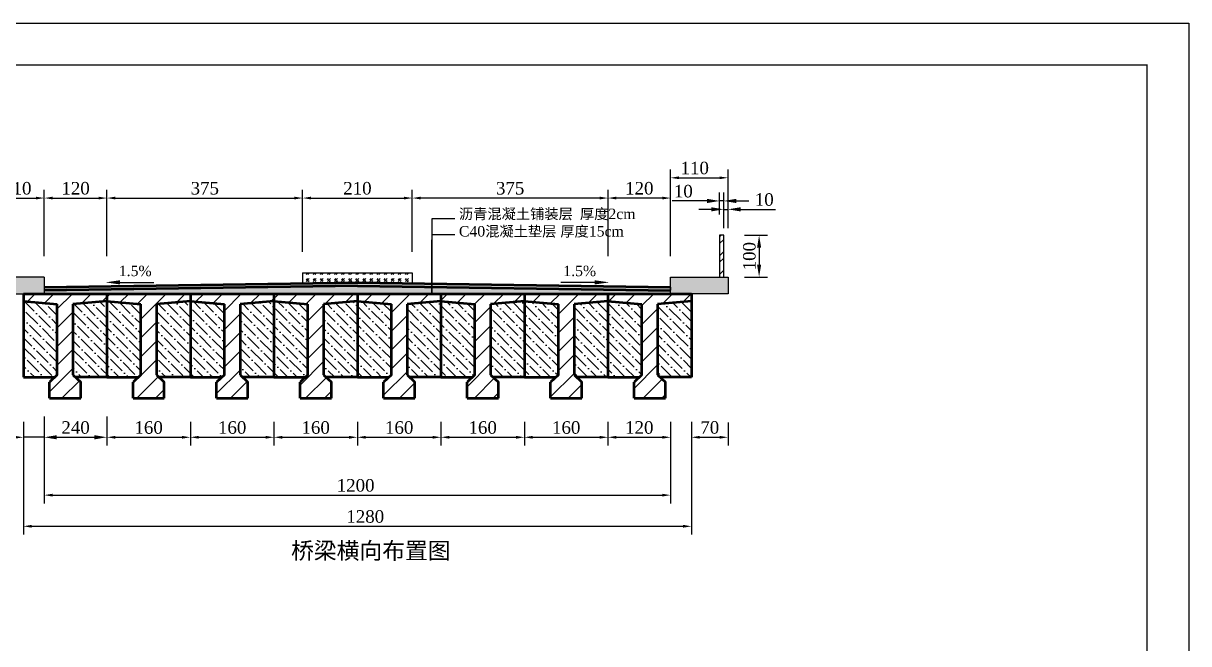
# Model space of a CAD drawing. Header units: millimetres. Extents: x -13981 to -5210, y -1943 to 2439.
# Drawn here: x -7107.8 to -6828.7, y 1221 to 1369.5 of the extents above; entities that cross this region are included whole.
import ezdxf

# ---------------------------------------------------------------- set-up
doc = ezdxf.new("R2010")
doc.units = ezdxf.units.MM
doc.layers.get('0').update_dxf_attribs({"lineweight": 50})
doc.layers.add('图层3', color=7, linetype='Continuous', lineweight=50)
doc.layers.add('注释 cm', color=7, linetype='Continuous', lineweight=25)
doc.layers.add('图框', color=7, linetype='Continuous')
doc.styles.get("Standard").update_dxf_attribs({"font": 'times.ttf'})
doc.dimstyles.new('CM', dxfattribs={"dimtxt": 3, "dimasz": 3, "dimexe": 2, "dimexo": 5, "dimgap": 0.8, "dimtad": 1, "dimdec": 1, "dimlfac": 16, "dimdsep": 46, "dimtxsty": 'Standard', "dimcen": 2.5, "dimadec": 0, "dimazin": 0, "dimtfac": 1, "dimtdec": 1, "dimtmove": 0, "dimatfit": 3, "dimfxl": 1, "dimarcsym": 0})
doc.dimstyles.new('CM 1-160', dxfattribs={"dimtxt": 3, "dimasz": 3, "dimexe": 2, "dimexo": 5, "dimgap": 0.8, "dimtad": 1, "dimdec": 1, "dimlfac": 16, "dimdsep": 46, "dimtxsty": 'Standard', "dimcen": 2.5, "dimadec": 0, "dimazin": 0, "dimtfac": 1, "dimtdec": 1, "dimtmove": 0, "dimatfit": 3, "dimfxl": 1, "dimarcsym": 0})
doc.dimstyles.new('副本 CM', dxfattribs={"dimtxt": 3, "dimasz": 2, "dimexe": 2, "dimexo": 5, "dimgap": 0.8, "dimtad": 1, "dimdec": 1, "dimlfac": 8, "dimdsep": 46, "dimtxsty": 'Standard', "dimcen": 2.5, "dimadec": 0, "dimazin": 0, "dimtfac": 1, "dimtdec": 1, "dimtmove": 0, "dimatfit": 3, "dimfxl": 1, "dimarcsym": 0})
doc.dimstyles.new('副本CM 1-200', dxfattribs={"dimtxt": 3, "dimasz": 3, "dimexe": 2, "dimexo": 5, "dimgap": 0.8, "dimtad": 1, "dimdec": 1, "dimlfac": 2, "dimdsep": 46, "dimtxsty": 'Standard', "dimcen": 2.5, "dimadec": 0, "dimazin": 0, "dimtfac": 1, "dimtdec": 1, "dimtmove": 0, "dimatfit": 3, "dimfxl": 1, "dimarcsym": 0})
pattern_1 = [(50, (-7158.7916, 1304.2319), (2.277308, -0.199239), [0.238125, -2.619375]), (355, (-7158.7916, 1304.2319), (-0.440543, 2.38821), [0.1905, -2.095507]), (100.4514, (-7158.6018, 1304.2153), (1.836766, 2.188972), [0.202375, -2.226128]), (46.1842, (-7158.7916, 1304.867), (3.388488, -0.52553), [0.35719, -3.92906]), (96.6356, (-7158.5092, 1304.823), (2.96755, 3.092827), [0.303563, -3.339195]), (351.1842, (-7158.7916, 1304.867), (2.96755, 3.092827), [0.28575, -3.143247]), (21, (-7158.4741, 1304.7081), (1.89518, -1.278315), [0.238125, -2.619375]), (326, (-7158.474, 1304.7081), (0.772525, 2.30235), [0.1905, -2.0955]), (71.4514, (-7158.3162, 1304.6016), (2.667705, 1.024035), [0.202375, -2.226124]), (37.5, (-7158.7916, 1304.2319), (0.0386075, 1.056938), [0, -2.0701, 0, -2.12725, 0, -2.1034375]), (7.5, (-7158.7916, 1304.2319), (0.835246, 1.252257), [0, -1.21285, 0, -2.022475, 0, -0.8016875]), (327.5, (-7159.4996, 1304.2319), (1.6948824, -0.0716093), [0, -0.79375, 0, -2.4765, 0, -3.286125]), (317.5, (-7159.8171, 1304.2319), (1.851615, 0.317831), [0, -1.031875, 0, -1.64465, 0, -2.333625])]

# ---------------------------------------------------------------- blocks, each defined once
blk = doc.blocks.new('*D50')
at = {"layer": '注释 cm', "color": 0, "lineweight": -2, "transparency": 16777216}
for p, q in [((-7116.53, 1321.16), (-7116.53, 1329.68)), ((-7102.78, 1321.38), (-7102.78, 1329.68)), ((-7114.53, 1327.68), (-7104.78, 1327.68))]:
    blk.add_line(p, q, dxfattribs=at)
at = {"layer": '注释 cm', "color": 0, "transparency": 16777216}
for points in [[(-7114.53, 1328.01), (-7114.53, 1327.35), (-7116.53, 1327.68)], [(-7104.78, 1328.01), (-7104.78, 1327.35), (-7102.78, 1327.68)]]:
    blk.add_solid(points, dxfattribs=at)
at = {"layer": '注释 cm', "color": 0, "transparency": 16777216, "insert": (-7109.24, 1330.01), "char_height": 3, "attachment_point": 5}
blk.add_mtext('110', dxfattribs=at)
blk = doc.blocks.new('*D52')
at = {"layer": '注释 cm', "color": 0, "lineweight": -2, "transparency": 16777216}
for p, q in [((-7112.78, 1304.77), (-7118.14, 1304.77)), ((-7116.14, 1302.77), (-7116.14, 1286.77)), ((-7112.78, 1284.77), (-7118.14, 1284.77))]:
    blk.add_line(p, q, dxfattribs=at)
at = {"layer": '注释 cm', "color": 0, "transparency": 16777216}
for points in [[(-7116.48, 1302.77), (-7115.81, 1302.77), (-7116.14, 1304.77)], [(-7116.48, 1286.77), (-7115.81, 1286.77), (-7116.14, 1284.77)]]:
    blk.add_solid(points, dxfattribs=at)
at = {"layer": '注释 cm', "color": 0, "transparency": 16777216, "insert": (-7118.47, 1295.4), "char_height": 3, "attachment_point": 5, "rotation": 90}
blk.add_mtext('160', dxfattribs=at)
blk = doc.blocks.new('*D53')
at = {"layer": '注释 cm', "color": 0, "lineweight": -2, "transparency": 16777216}
for p, q in [((-7112.78, 1304.77), (-7123.46, 1304.77)), ((-7121.46, 1302.77), (-7121.46, 1281.77)), ((-7112.27, 1279.77), (-7123.46, 1279.77))]:
    blk.add_line(p, q, dxfattribs=at)
at = {"layer": '注释 cm', "color": 0, "transparency": 16777216}
for points in [[(-7121.79, 1302.77), (-7121.12, 1302.77), (-7121.46, 1304.77)], [(-7121.79, 1281.77), (-7121.12, 1281.77), (-7121.46, 1279.77)]]:
    blk.add_solid(points, dxfattribs=at)
at = {"layer": '注释 cm', "color": 0, "transparency": 16777216, "insert": (-7123.78, 1292.51), "char_height": 3, "attachment_point": 5, "rotation": 90}
blk.add_mtext('200', dxfattribs=at)
blk = doc.blocks.new('*D38')
at = {"layer": '注释 cm', "color": 0, "lineweight": -2, "transparency": 16777216}
for p, q in [((-7102.78, 1274), (-7102.78, 1254.57)), ((-6952.78, 1274), (-6952.78, 1254.57)), ((-7100.78, 1256.57), (-6954.78, 1256.57))]:
    blk.add_line(p, q, dxfattribs=at)
at = {"layer": '注释 cm', "color": 0, "transparency": 16777216}
for points in [[(-7100.78, 1256.9), (-7100.78, 1256.23), (-7102.78, 1256.57)], [(-6954.78, 1256.9), (-6954.78, 1256.23), (-6952.78, 1256.57)]]:
    blk.add_solid(points, dxfattribs=at)
at = {"layer": '注释 cm', "color": 0, "transparency": 16777216, "insert": (-7028.21, 1258.89), "char_height": 3, "attachment_point": 5}
blk.add_mtext('1200', dxfattribs=at)
blk = doc.blocks.new('*D39')
at = {"layer": '注释 cm', "color": 0, "lineweight": -2, "transparency": 16777216}
for p, q in [((-7107.78, 1274.09), (-7107.78, 1247.11)), ((-6947.78, 1274.09), (-6947.78, 1247.11)), ((-7105.78, 1249.11), (-6949.78, 1249.11))]:
    blk.add_line(p, q, dxfattribs=at)
at = {"layer": '注释 cm', "color": 0, "transparency": 16777216}
for points in [[(-7105.78, 1249.45), (-7105.78, 1248.78), (-7107.78, 1249.11)], [(-6949.78, 1249.45), (-6949.78, 1248.78), (-6947.78, 1249.11)]]:
    blk.add_solid(points, dxfattribs=at)
at = {"layer": '注释 cm', "color": 0, "transparency": 16777216, "insert": (-7025.91, 1251.44), "char_height": 3, "attachment_point": 5}
blk.add_mtext('1280', dxfattribs=at)
blk = doc.blocks.new('*D40')
at = {"layer": '注释 cm', "color": 0, "lineweight": -2, "transparency": 16777216}
for p, q in [((-7107.78, 1274.09), (-7107.78, 1268.42)), ((-7102.78, 1274.09), (-7102.78, 1268.42)), ((-7109.78, 1270.42), (-7119.58, 1270.42)), ((-7102.78, 1270.42), (-7107.78, 1270.42)), ((-7100.78, 1270.42), (-7098.78, 1270.42))]:
    blk.add_line(p, q, dxfattribs=at)
at = {"layer": '注释 cm', "color": 0, "transparency": 16777216}
for points in [[(-7109.78, 1270.75), (-7109.78, 1270.08), (-7107.78, 1270.42)], [(-7100.78, 1270.75), (-7100.78, 1270.08), (-7102.78, 1270.42)]]:
    blk.add_solid(points, dxfattribs=at)
at = {"layer": '注释 cm', "color": 0, "transparency": 16777216, "insert": (-7116.68, 1272.74), "char_height": 3, "attachment_point": 5}
blk.add_mtext('40', dxfattribs=at)
blk = doc.blocks.new('*D41')
at = {"layer": '注释 cm', "color": 0, "lineweight": -2, "transparency": 16777216}
for p, q in [((-7087.78, 1274.09), (-7087.78, 1268.42)), ((-7067.78, 1274.09), (-7067.78, 1268.42)), ((-7085.78, 1270.42), (-7069.78, 1270.42))]:
    blk.add_line(p, q, dxfattribs=at)
at = {"layer": '注释 cm', "color": 0, "transparency": 16777216}
for points in [[(-7085.78, 1270.75), (-7085.78, 1270.08), (-7087.78, 1270.42)], [(-7069.78, 1270.75), (-7069.78, 1270.08), (-7067.78, 1270.42)]]:
    blk.add_solid(points, dxfattribs=at)
at = {"layer": '注释 cm', "color": 0, "transparency": 16777216, "insert": (-7077.78, 1272.74), "char_height": 3, "attachment_point": 5}
blk.add_mtext('160', dxfattribs=at)
blk = doc.blocks.new('*D42')
at = {"layer": '注释 cm', "color": 0, "lineweight": -2, "transparency": 16777216}
for p, q in [((-7102.78, 1275.42), (-7102.78, 1272.42)), ((-7087.78, 1275.42), (-7087.78, 1272.42)), ((-7099.78, 1270.42), (-7090.78, 1270.42))]:
    blk.add_line(p, q, dxfattribs=at)
at = {"layer": '注释 cm', "color": 0, "transparency": 16777216}
for points in [[(-7099.78, 1270.92), (-7099.78, 1269.92), (-7102.78, 1270.42)], [(-7090.78, 1270.92), (-7090.78, 1269.92), (-7087.78, 1270.42)]]:
    blk.add_solid(points, dxfattribs=at)
at = {"layer": '注释 cm', "color": 0, "transparency": 16777216, "insert": (-7095.28, 1272.74), "char_height": 3, "attachment_point": 5}
blk.add_mtext('240', dxfattribs=at)
blk = doc.blocks.new('*D43')
at = {"layer": '注释 cm', "color": 0, "lineweight": -2, "transparency": 16777216}
for p, q in [((-7067.78, 1270.85), (-7067.78, 1268.42)), ((-7065.78, 1270.42), (-7049.78, 1270.42)), ((-7047.78, 1270.85), (-7047.78, 1268.42))]:
    blk.add_line(p, q, dxfattribs=at)
at = {"layer": '注释 cm', "color": 0, "transparency": 16777216}
for points in [[(-7065.78, 1270.75), (-7065.78, 1270.08), (-7067.78, 1270.42)], [(-7049.78, 1270.75), (-7049.78, 1270.08), (-7047.78, 1270.42)]]:
    blk.add_solid(points, dxfattribs=at)
at = {"layer": '注释 cm', "color": 0, "transparency": 16777216, "insert": (-7057.78, 1272.74), "char_height": 3, "attachment_point": 5}
blk.add_mtext('160', dxfattribs=at)
blk = doc.blocks.new('*D44')
at = {"layer": '注释 cm', "color": 0, "lineweight": -2, "transparency": 16777216}
for p, q in [((-7047.78, 1274.09), (-7047.78, 1268.42)), ((-7027.78, 1274.09), (-7027.78, 1268.42)), ((-7045.78, 1270.42), (-7029.78, 1270.42))]:
    blk.add_line(p, q, dxfattribs=at)
at = {"layer": '注释 cm', "color": 0, "transparency": 16777216}
for points in [[(-7045.78, 1270.75), (-7045.78, 1270.08), (-7047.78, 1270.42)], [(-7029.78, 1270.75), (-7029.78, 1270.08), (-7027.78, 1270.42)]]:
    blk.add_solid(points, dxfattribs=at)
at = {"layer": '注释 cm', "color": 0, "transparency": 16777216, "insert": (-7037.78, 1272.74), "char_height": 3, "attachment_point": 5}
blk.add_mtext('160', dxfattribs=at)
blk = doc.blocks.new('*D45')
at = {"layer": '注释 cm', "color": 0, "lineweight": -2, "transparency": 16777216}
for p, q in [((-7027.78, 1270.85), (-7027.78, 1268.42)), ((-7025.78, 1270.42), (-7009.78, 1270.42)), ((-7007.78, 1270.85), (-7007.78, 1268.42))]:
    blk.add_line(p, q, dxfattribs=at)
at = {"layer": '注释 cm', "color": 0, "transparency": 16777216}
for points in [[(-7025.78, 1270.75), (-7025.78, 1270.08), (-7027.78, 1270.42)], [(-7009.78, 1270.75), (-7009.78, 1270.08), (-7007.78, 1270.42)]]:
    blk.add_solid(points, dxfattribs=at)
at = {"layer": '注释 cm', "color": 0, "transparency": 16777216, "insert": (-7017.78, 1272.74), "char_height": 3, "attachment_point": 5}
blk.add_mtext('160', dxfattribs=at)
blk = doc.blocks.new('*D46')
at = {"layer": '注释 cm', "color": 0, "lineweight": -2, "transparency": 16777216}
for p, q in [((-7007.78, 1274.09), (-7007.78, 1268.42)), ((-6987.78, 1274.09), (-6987.78, 1268.42)), ((-7005.78, 1270.42), (-6989.78, 1270.42))]:
    blk.add_line(p, q, dxfattribs=at)
at = {"layer": '注释 cm', "color": 0, "transparency": 16777216}
for points in [[(-7005.78, 1270.75), (-7005.78, 1270.08), (-7007.78, 1270.42)], [(-6989.78, 1270.75), (-6989.78, 1270.08), (-6987.78, 1270.42)]]:
    blk.add_solid(points, dxfattribs=at)
at = {"layer": '注释 cm', "color": 0, "transparency": 16777216, "insert": (-6997.78, 1272.74), "char_height": 3, "attachment_point": 5}
blk.add_mtext('160', dxfattribs=at)
blk = doc.blocks.new('*D47')
at = {"layer": '注释 cm', "color": 0, "lineweight": -2, "transparency": 16777216}
for p, q in [((-6987.78, 1270.85), (-6987.78, 1268.42)), ((-6985.78, 1270.42), (-6969.78, 1270.42)), ((-6967.78, 1270.85), (-6967.78, 1268.42))]:
    blk.add_line(p, q, dxfattribs=at)
at = {"layer": '注释 cm', "color": 0, "transparency": 16777216}
for points in [[(-6985.78, 1270.75), (-6985.78, 1270.08), (-6987.78, 1270.42)], [(-6969.78, 1270.75), (-6969.78, 1270.08), (-6967.78, 1270.42)]]:
    blk.add_solid(points, dxfattribs=at)
at = {"layer": '注释 cm', "color": 0, "transparency": 16777216, "insert": (-6977.78, 1272.74), "char_height": 3, "attachment_point": 5}
blk.add_mtext('160', dxfattribs=at)
blk = doc.blocks.new('*D48')
at = {"layer": '注释 cm', "color": 0, "lineweight": -2, "transparency": 16777216}
for p, q in [((-6967.78, 1274.09), (-6967.78, 1268.42)), ((-6952.78, 1274.09), (-6952.78, 1268.42)), ((-6965.78, 1270.42), (-6954.78, 1270.42))]:
    blk.add_line(p, q, dxfattribs=at)
at = {"layer": '注释 cm', "color": 0, "transparency": 16777216}
for points in [[(-6965.78, 1270.75), (-6965.78, 1270.08), (-6967.78, 1270.42)], [(-6954.78, 1270.75), (-6954.78, 1270.08), (-6952.78, 1270.42)]]:
    blk.add_solid(points, dxfattribs=at)
at = {"layer": '注释 cm', "color": 0, "transparency": 16777216, "insert": (-6960.28, 1272.74), "char_height": 3, "attachment_point": 5}
blk.add_mtext('120', dxfattribs=at)
blk = doc.blocks.new('*D49')
at = {"layer": '注释 cm', "color": 0, "lineweight": -2, "transparency": 16777216}
for p, q in [((-6939.03, 1273.94), (-6939.03, 1268.42)), ((-6945.78, 1270.42), (-6941.03, 1270.42)), ((-6947.78, 1269.62), (-6947.78, 1268.42))]:
    blk.add_line(p, q, dxfattribs=at)
at = {"layer": '注释 cm', "color": 0, "transparency": 16777216}
for points in [[(-6945.78, 1270.75), (-6945.78, 1270.08), (-6947.78, 1270.42)], [(-6941.03, 1270.75), (-6941.03, 1270.08), (-6939.03, 1270.42)]]:
    blk.add_solid(points, dxfattribs=at)
at = {"layer": '注释 cm', "color": 0, "transparency": 16777216, "insert": (-6943.4, 1272.75), "char_height": 3, "attachment_point": 5}
blk.add_mtext('70', dxfattribs=at)
blk = doc.blocks.new('*D54')
at = {"layer": '注释 cm', "color": 0, "lineweight": -2, "transparency": 16777216}
for p, q in [((-6952.78, 1320.78), (-6952.78, 1334.53)), ((-6939.03, 1320.51), (-6939.03, 1334.53)), ((-6950.78, 1332.53), (-6941.03, 1332.53))]:
    blk.add_line(p, q, dxfattribs=at)
at = {"layer": '注释 cm', "color": 0, "transparency": 16777216}
for points in [[(-6950.78, 1332.86), (-6950.78, 1332.2), (-6952.78, 1332.53)], [(-6941.03, 1332.86), (-6941.03, 1332.2), (-6939.03, 1332.53)]]:
    blk.add_solid(points, dxfattribs=at)
at = {"layer": '注释 cm', "color": 0, "transparency": 16777216, "insert": (-6947, 1334.86), "char_height": 3, "attachment_point": 5}
blk.add_mtext('110', dxfattribs=at)
blk = doc.blocks.new('*D161')
at = {"layer": '注释 cm', "color": 0, "lineweight": -2, "transparency": 16777216}
for p, q in [((-6935.05, 1318.77), (-6929.58, 1318.77)), ((-6931.58, 1315.77), (-6931.58, 1311.77)), ((-6935.05, 1308.77), (-6929.58, 1308.77))]:
    blk.add_line(p, q, dxfattribs=at)
at = {"layer": '注释 cm', "color": 0, "transparency": 16777216}
for points in [[(-6932.08, 1315.77), (-6931.08, 1315.77), (-6931.58, 1318.77)], [(-6932.08, 1311.77), (-6931.08, 1311.77), (-6931.58, 1308.77)]]:
    blk.add_solid(points, dxfattribs=at)
at = {"layer": '注释 cm', "color": 0, "transparency": 16777216, "insert": (-6933.91, 1313.77), "char_height": 3, "attachment_point": 5, "rotation": 90}
blk.add_mtext('100', dxfattribs=at)
blk = doc.blocks.new('*D163')
at = {"layer": '注释 cm', "color": 0, "lineweight": -2, "transparency": 16777216}
for p, q in [((-6940.05, 1320.51), (-6940.05, 1326.98)), ((-6939.03, 1320.54), (-6939.03, 1326.98)), ((-6943.05, 1324.98), (-6946.05, 1324.98)), ((-6940.05, 1324.98), (-6939.03, 1324.98)), ((-6936.03, 1324.98), (-6927.67, 1324.98))]:
    blk.add_line(p, q, dxfattribs=at)
at = {"layer": '注释 cm', "color": 0, "transparency": 16777216}
for points in [[(-6943.05, 1325.48), (-6943.05, 1324.48), (-6940.05, 1324.98)], [(-6936.03, 1325.48), (-6936.03, 1324.48), (-6939.03, 1324.98)]]:
    blk.add_solid(points, dxfattribs=at)
at = {"layer": '注释 cm', "color": 0, "transparency": 16777216, "insert": (-6930.35, 1327.31), "char_height": 3, "attachment_point": 5}
blk.add_mtext('10', dxfattribs=at)
blk = doc.blocks.new('*D200')
at = {"layer": '注释 cm', "color": 0, "lineweight": -2, "transparency": 16777216}
for p, q in [((-6941.05, 1323.77), (-6941.05, 1328.99)), ((-6940.05, 1323.77), (-6940.05, 1328.99)), ((-6944.05, 1326.99), (-6952.4, 1326.99)), ((-6940.05, 1326.99), (-6941.05, 1326.99)), ((-6937.05, 1326.99), (-6934.05, 1326.99))]:
    blk.add_line(p, q, dxfattribs=at)
at = {"layer": '注释 cm', "color": 0, "transparency": 16777216}
for points in [[(-6944.05, 1327.49), (-6944.05, 1326.49), (-6941.05, 1326.99)], [(-6937.05, 1327.49), (-6937.05, 1326.49), (-6940.05, 1326.99)]]:
    blk.add_solid(points, dxfattribs=at)
at = {"layer": '注释 cm', "color": 0, "transparency": 16777216, "insert": (-6949.73, 1329.31), "char_height": 3, "attachment_point": 5}
blk.add_mtext('10', dxfattribs=at)
blk = doc.blocks.new('*D201')
at = {"layer": '注释 cm', "color": 0, "lineweight": -2, "transparency": 16777216}
for p, q in [((-7102.78, 1313.77), (-7102.78, 1329.68)), ((-7087.78, 1313.77), (-7087.78, 1329.68)), ((-7100.78, 1327.68), (-7089.78, 1327.68))]:
    blk.add_line(p, q, dxfattribs=at)
at = {"layer": '注释 cm', "color": 0, "transparency": 16777216}
for points in [[(-7100.78, 1328.01), (-7100.78, 1327.35), (-7102.78, 1327.68)], [(-7089.78, 1328.01), (-7089.78, 1327.35), (-7087.78, 1327.68)]]:
    blk.add_solid(points, dxfattribs=at)
at = {"layer": '注释 cm', "color": 0, "transparency": 16777216, "insert": (-7095.28, 1330.01), "char_height": 3, "attachment_point": 5}
blk.add_mtext('120', dxfattribs=at)
blk = doc.blocks.new('*D202')
at = {"layer": '注释 cm', "color": 0, "lineweight": -2, "transparency": 16777216}
for p, q in [((-7087.78, 1318.79), (-7087.78, 1329.68)), ((-7040.9, 1314.77), (-7040.9, 1329.68)), ((-7085.78, 1327.68), (-7042.9, 1327.68))]:
    blk.add_line(p, q, dxfattribs=at)
at = {"layer": '注释 cm', "color": 0, "transparency": 16777216}
for points in [[(-7085.78, 1328.01), (-7085.78, 1327.35), (-7087.78, 1327.68)], [(-7042.9, 1328.01), (-7042.9, 1327.35), (-7040.9, 1327.68)]]:
    blk.add_solid(points, dxfattribs=at)
at = {"layer": '注释 cm', "color": 0, "transparency": 16777216, "insert": (-7064.34, 1330.01), "char_height": 3, "attachment_point": 5}
blk.add_mtext('375', dxfattribs=at)
blk = doc.blocks.new('*D203')
at = {"layer": '注释 cm', "color": 0, "lineweight": -2, "transparency": 16777216}
for p, q in [((-7040.9, 1324.73), (-7040.9, 1329.68)), ((-7014.65, 1322.68), (-7014.65, 1329.68)), ((-7038.9, 1327.68), (-7016.65, 1327.68))]:
    blk.add_line(p, q, dxfattribs=at)
at = {"layer": '注释 cm', "color": 0, "transparency": 16777216}
for points in [[(-7038.9, 1328.01), (-7038.9, 1327.35), (-7040.9, 1327.68)], [(-7016.65, 1328.01), (-7016.65, 1327.35), (-7014.65, 1327.68)]]:
    blk.add_solid(points, dxfattribs=at)
at = {"layer": '注释 cm', "color": 0, "transparency": 16777216, "insert": (-7027.78, 1330.01), "char_height": 3, "attachment_point": 5}
blk.add_mtext('210', dxfattribs=at)
blk = doc.blocks.new('*D205')
at = {"layer": '注释 cm', "color": 0, "lineweight": -2, "transparency": 16777216}
for p, q in [((-6967.77, 1313.77), (-6967.77, 1329.68)), ((-6952.77, 1313.77), (-6952.77, 1329.68)), ((-6954.77, 1327.68), (-6965.77, 1327.68))]:
    blk.add_line(p, q, dxfattribs=at)
at = {"layer": '注释 cm', "color": 0, "transparency": 16777216}
for points in [[(-6965.77, 1328.01), (-6965.77, 1327.35), (-6967.77, 1327.68)], [(-6954.77, 1328.01), (-6954.77, 1327.35), (-6952.77, 1327.68)]]:
    blk.add_solid(points, dxfattribs=at)
at = {"layer": '注释 cm', "color": 0, "transparency": 16777216, "insert": (-6960.27, 1330.01), "char_height": 3, "attachment_point": 5}
blk.add_mtext('120', dxfattribs=at)
blk = doc.blocks.new('*D204')
at = {"layer": '注释 cm', "color": 0, "lineweight": -2, "transparency": 16777216}
for p, q in [((-7014.64, 1314.77), (-7014.64, 1329.68)), ((-6967.77, 1318.79), (-6967.77, 1329.68)), ((-6969.77, 1327.68), (-7012.64, 1327.68))]:
    blk.add_line(p, q, dxfattribs=at)
at = {"layer": '注释 cm', "color": 0, "transparency": 16777216}
for points in [[(-7012.64, 1328.01), (-7012.64, 1327.35), (-7014.64, 1327.68)], [(-6969.77, 1328.01), (-6969.77, 1327.35), (-6967.77, 1327.68)]]:
    blk.add_solid(points, dxfattribs=at)
at = {"layer": '注释 cm', "color": 0, "transparency": 16777216, "insert": (-6991.21, 1330.01), "char_height": 3, "attachment_point": 5}
blk.add_mtext('375', dxfattribs=at)

msp = doc.modelspace()

# ---------------------------------------------------------------- hatches: boundary and pattern name
at = {"layer": '注释 cm'}
h = msp.add_hatch(dxfattribs=at)
h.set_pattern_fill('STEEL', color=256)
h.set_pattern_definition([(45, (102.8606, 139.2752), (-2.245064, 2.245064), []), (45, (102.8606, 140.8627), (-2.245064, 2.245064), [])])
h.paths.add_polyline_path([(-7115.5036, 1308.7738), (-7114.5036, 1308.7738), (-7114.5036, 1318.7738), (-7115.5036, 1318.7738)])
h.paths.add_polyline_path([(-6940.0495, 1318.7738), (-6941.0495, 1318.7738), (-6941.0495, 1308.7738), (-6940.0495, 1308.7738)])
h = msp.add_hatch(dxfattribs=at)
h.set_pattern_fill('GOST_GLASS', color=256, scale=0.2)
h.set_pattern_definition([(45, (102.8606, 152.0054), (1.69705627, -2e-16), [1, -1.4]), (45, (103.2849, 152.0054), (1.69705627, -2e-16), [0.4, -2]), (45, (102.8606, 152.4297), (1.69705627, -2e-16), [0.4, -2])])
h.paths.add_polyline_path([(-7027.7728, 1307.4363), (-7014.6478, 1307.2395), (-7014.644, 1309.7738), (-7040.9015, 1309.7738), (-7040.9015, 1307.2394)])
h = msp.add_hatch(dxfattribs=at)
h.set_pattern_fill('AR-CONC', color=256, scale=0.0125)
h.set_pattern_definition(pattern_1)
h.paths.add_polyline_path([(-7102.7765, 1308.7738), (-7116.5265, 1308.7738), (-7116.5265, 1304.7738), (-7107.7765, 1304.7738), (-7102.7765, 1304.7738)])
h.paths.add_polyline_path([(-6939.0265, 1308.7738), (-6952.7765, 1308.7738), (-6952.7765, 1304.7738), (-6947.7765, 1304.7738), (-6939.0265, 1304.7738)])
h = msp.add_hatch(dxfattribs=at)
h.set_pattern_fill('DOTS', color=256, scale=0.3)
h.set_pattern_definition([(0, (-9655.59654, 4594.17936), (0.238125, 0.47625), [0, -0.47625])])
h.paths.add_polyline_path([(-7027.7728, 1307.4363), (-7102.7765, 1306.3114), (-7102.7765, 1305.7738), (-7102.7728, 1305.5239), (-7027.7765, 1306.6488), (-6952.7765, 1305.5238), (-6952.7765, 1305.7738), (-6952.7765, 1306.3114)])
h = msp.add_hatch(dxfattribs=at)
h.set_pattern_fill('AR-CONC', color=256, scale=0.0125)
h.set_pattern_definition(pattern_1)
h.paths.add_polyline_path([(-7027.7765, 1306.6488), (-7102.7765, 1305.5238), (-7102.7765, 1304.7738), (-7087.7765, 1304.7738), (-7067.7765, 1304.7738), (-7047.7765, 1304.7738), (-7027.7765, 1304.7738), (-7007.7765, 1304.7738), (-6987.7765, 1304.7738), (-6967.7765, 1304.7738), (-6952.7765, 1304.7738), (-6952.7765, 1305.5238)])
h = msp.add_hatch(dxfattribs=at)
h.set_pattern_fill('ANSI31', color=256)
h.set_pattern_definition([(45, (102.8606, 152.0054), (-2.245064, 2.245064), [])])
h.paths.add_polyline_path([(-7095.9015, 1302.2738), (-7087.7765, 1303.0238), (-7087.7765, 1304.7738), (-7102.7765, 1304.7738), (-7107.7765, 1304.7738), (-7107.7765, 1303.0238), (-7099.6515, 1302.2738), (-7099.6515, 1285.3988), (-7101.5265, 1283.6488), (-7101.5265, 1279.7738), (-7094.0265, 1279.7738), (-7094.0265, 1283.6488), (-7095.9015, 1285.3988)])
h.paths.add_polyline_path([(-7067.7765, 1304.7738), (-7087.7765, 1304.7738), (-7087.7765, 1303.0238), (-7079.6515, 1302.2738), (-7079.6515, 1285.3988), (-7081.5265, 1283.6488), (-7081.5265, 1279.7738), (-7074.0265, 1279.7738), (-7074.0265, 1283.6488), (-7075.9015, 1285.3988), (-7075.9015, 1302.2738), (-7067.7765, 1303.0238)])
h.paths.add_polyline_path([(-7047.7765, 1303.0238), (-7047.7765, 1304.7738), (-7067.7765, 1304.7738), (-7067.7765, 1303.0238), (-7059.6515, 1302.2738), (-7059.6515, 1285.3988), (-7061.5265, 1283.6488), (-7061.5265, 1279.7738), (-7054.0265, 1279.7738), (-7054.0265, 1283.6488), (-7055.9015, 1285.3988), (-7055.9015, 1302.2738)])
h.paths.add_polyline_path([(-7035.9015, 1302.2738), (-7027.7765, 1303.0238), (-7027.7765, 1304.7738), (-7040.9015, 1304.7738), (-7047.7765, 1304.7738), (-7047.7765, 1303.0238), (-7039.6515, 1302.2738), (-7039.6515, 1285.3988), (-7041.5265, 1283.6488), (-7041.5265, 1279.7738), (-7034.0265, 1279.7738), (-7034.0265, 1283.6488), (-7035.9015, 1285.3988)])
h.paths.add_polyline_path([(-7007.7765, 1304.7738), (-7014.6515, 1304.7738), (-7027.7765, 1304.7738), (-7027.7765, 1303.0238), (-7019.6515, 1302.2738), (-7019.6515, 1285.3988), (-7021.5265, 1283.6488), (-7021.5265, 1279.7738), (-7014.0265, 1279.7738), (-7014.0265, 1283.6488), (-7015.9015, 1285.3988), (-7015.9015, 1302.2738), (-7007.7765, 1303.0238)])
h.paths.add_polyline_path([(-6987.7765, 1303.0238), (-6987.7765, 1304.7738), (-7007.7765, 1304.7738), (-7007.7765, 1303.0238), (-6999.6515, 1302.2738), (-6999.6515, 1285.3988), (-7001.5265, 1283.6488), (-7001.5265, 1279.7738), (-6994.0265, 1279.7738), (-6994.0265, 1283.6488), (-6995.9015, 1285.3988), (-6995.9015, 1302.2738)])
h.paths.add_polyline_path([(-6967.7765, 1304.7738), (-6987.7765, 1304.7738), (-6987.7765, 1303.0238), (-6979.6515, 1302.2738), (-6979.6515, 1285.3988), (-6981.5265, 1283.6488), (-6981.5265, 1279.7738), (-6974.0265, 1279.7738), (-6974.0265, 1283.6488), (-6975.9015, 1285.3988), (-6975.9015, 1302.2738), (-6967.7765, 1303.0238)])
h.paths.add_polyline_path([(-6947.7765, 1303.0238), (-6947.7765, 1304.7738), (-6952.7765, 1304.7738), (-6967.7765, 1304.7738), (-6967.7765, 1303.0238), (-6959.6515, 1302.2738), (-6959.6515, 1285.3988), (-6961.5265, 1283.6488), (-6961.5265, 1279.7738), (-6954.0265, 1279.7738), (-6954.0265, 1283.6488), (-6955.9015, 1285.3988), (-6955.9015, 1302.2738)])
h = msp.add_hatch(dxfattribs=at)
h.set_pattern_fill('ANSI36', color=256, scale=0.5, angle=90)
h.set_pattern_definition([(135, (102.8606, 152.0054), (-3.08696304, 0.841899), [3.96875, -0.79375, 0, -0.79375])])
h.paths.add_polyline_path([(-7099.6515, 1302.2738), (-7107.7765, 1303.0238), (-7107.7765, 1284.7738), (-7100.3212, 1284.7738), (-7099.6515, 1285.3988)])
h.paths.add_polyline_path([(-7087.7765, 1303.0238), (-7095.9015, 1302.2738), (-7095.9015, 1285.3988), (-7095.2319, 1284.7738), (-7087.7765, 1284.7738)])
h.paths.add_polyline_path([(-7079.6515, 1302.2738), (-7087.7765, 1303.0238), (-7087.7765, 1284.7738), (-7080.3212, 1284.7738), (-7079.6515, 1285.3988)])
h.paths.add_polyline_path([(-7067.7765, 1303.0238), (-7075.9015, 1302.2738), (-7075.9015, 1285.3988), (-7075.2319, 1284.7738), (-7067.7765, 1284.7738)])
h.paths.add_polyline_path([(-7059.6515, 1302.2738), (-7067.7765, 1303.0238), (-7067.7765, 1284.7738), (-7060.3212, 1284.7738), (-7059.6515, 1285.3988)])
h.paths.add_polyline_path([(-7047.7765, 1303.0238), (-7055.9015, 1302.2738), (-7055.9015, 1285.3988), (-7055.2319, 1284.7738), (-7047.7765, 1284.7738)])
h.paths.add_polyline_path([(-7039.6515, 1302.2738), (-7047.7765, 1303.0238), (-7047.7765, 1284.7738), (-7040.3212, 1284.7738), (-7039.6515, 1285.3988)])
h.paths.add_polyline_path([(-7027.7765, 1303.0238), (-7035.9015, 1302.2738), (-7035.9015, 1285.3988), (-7035.2319, 1284.7738), (-7027.7765, 1284.7738)])
h.paths.add_polyline_path([(-7019.6515, 1302.2738), (-7027.7765, 1303.0238), (-7027.7765, 1284.7738), (-7020.3212, 1284.7738), (-7019.6515, 1285.3988)])
h.paths.add_polyline_path([(-7007.7765, 1303.0238), (-7015.9015, 1302.2738), (-7015.9015, 1285.3988), (-7015.2319, 1284.7738), (-7007.7765, 1284.7738)])
h.paths.add_polyline_path([(-6999.6515, 1302.2738), (-7007.7765, 1303.0238), (-7007.7765, 1284.7738), (-7000.3212, 1284.7738), (-6999.6515, 1285.3988)])
h.paths.add_polyline_path([(-6987.7765, 1303.0238), (-6995.9015, 1302.2738), (-6995.9015, 1285.3988), (-6995.2319, 1284.7738), (-6987.7765, 1284.7738)])
h.paths.add_polyline_path([(-6979.6515, 1302.2738), (-6987.7765, 1303.0238), (-6987.7765, 1284.7738), (-6980.3212, 1284.7738), (-6979.6515, 1285.3988)])
h.paths.add_polyline_path([(-6967.7765, 1303.0238), (-6975.9015, 1302.2738), (-6975.9015, 1285.3988), (-6975.2319, 1284.7738), (-6967.7765, 1284.7738)])
h.paths.add_polyline_path([(-6959.6515, 1302.2738), (-6967.7765, 1303.0238), (-6967.7765, 1284.7738), (-6960.3212, 1284.7738), (-6959.6515, 1285.3988)])
h.paths.add_polyline_path([(-6947.7765, 1303.0238), (-6955.9015, 1302.2738), (-6955.9015, 1285.3988), (-6955.2319, 1284.7738), (-6947.7765, 1284.7738)])

# ---------------------------------------------------------------- linework, layer by layer
for p, q in [((-7107.7765, 1304.7738), (-7087.7765, 1304.7738)), ((-7107.7765, 1304.7738), (-7107.7765, 1284.7738)), ((-7087.7765, 1304.7738), (-7087.7765, 1284.7738)), ((-7087.7765, 1304.7738), (-7067.7765, 1304.7738)), ((-7087.7765, 1304.7738), (-7087.7765, 1284.7738)), ((-7067.7765, 1304.7738), (-7067.7765, 1284.7738)), ((-7067.7765, 1304.7738), (-7047.7765, 1304.7738)), ((-7067.7765, 1304.7738), (-7067.7765, 1284.7738)), ((-7047.7765, 1304.7738), (-7047.7765, 1284.7738)), ((-7047.7765, 1304.7738), (-7027.7765, 1304.7738)), ((-7047.7765, 1304.7738), (-7047.7765, 1284.7738)), ((-7027.7765, 1304.7738), (-7027.7765, 1284.7738)), ((-7027.7765, 1304.7738), (-7007.7765, 1304.7738)), ((-7027.7765, 1304.7738), (-7027.7765, 1284.7738)), ((-7007.7765, 1304.7738), (-7007.7765, 1284.7738)), ((-7007.7765, 1304.7738), (-6987.7765, 1304.7738)), ((-7007.7765, 1304.7738), (-7007.7765, 1284.7738)), ((-6987.7765, 1304.7738), (-6987.7765, 1284.7738)), ((-6987.7765, 1304.7738), (-6967.7765, 1304.7738)), ((-6987.7765, 1304.7738), (-6987.7765, 1284.7738)), ((-6967.7765, 1304.7738), (-6967.7765, 1284.7738)), ((-6967.7765, 1304.7738), (-6947.7765, 1304.7738)), ((-6967.7765, 1304.7738), (-6967.7765, 1284.7738)), ((-6947.7765, 1304.7738), (-6947.7765, 1284.7738)), ((-7107.7765, 1303.0238), (-7099.6515, 1302.2738)), ((-7099.6515, 1285.3988), (-7099.6515, 1302.2738)), ((-7087.7765, 1303.0238), (-7095.9015, 1302.2738)), ((-7095.9015, 1302.2738), (-7095.9015, 1285.3988)), ((-7087.7765, 1303.0238), (-7079.6515, 1302.2738)), ((-7079.6515, 1285.3988), (-7079.6515, 1302.2738)), ((-7067.7765, 1303.0238), (-7075.9015, 1302.2738)), ((-7075.9015, 1302.2738), (-7075.9015, 1285.3988)), ((-7067.7765, 1303.0238), (-7059.6515, 1302.2738)), ((-7059.6515, 1285.3988), (-7059.6515, 1302.2738)), ((-7047.7765, 1303.0238), (-7055.9015, 1302.2738)), ((-7055.9015, 1302.2738), (-7055.9015, 1285.3988)), ((-7047.7765, 1303.0238), (-7039.6515, 1302.2738)), ((-7039.6515, 1285.3988), (-7039.6515, 1302.2738)), ((-7027.7765, 1303.0238), (-7035.9015, 1302.2738)), ((-7035.9015, 1302.2738), (-7035.9015, 1285.3988)), ((-7027.7765, 1303.0238), (-7019.6515, 1302.2738)), ((-7019.6515, 1285.3988), (-7019.6515, 1302.2738)), ((-7007.7765, 1303.0238), (-7015.9015, 1302.2738)), ((-7015.9015, 1302.2738), (-7015.9015, 1285.3988)), ((-7007.7765, 1303.0238), (-6999.6515, 1302.2738)), ((-6999.6515, 1285.3988), (-6999.6515, 1302.2738)), ((-6987.7765, 1303.0238), (-6995.9015, 1302.2738)), ((-6995.9015, 1302.2738), (-6995.9015, 1285.3988)), ((-6987.7765, 1303.0238), (-6979.6515, 1302.2738)), ((-6979.6515, 1285.3988), (-6979.6515, 1302.2738)), ((-6967.7765, 1303.0238), (-6975.9015, 1302.2738)), ((-6975.9015, 1302.2738), (-6975.9015, 1285.3988)), ((-6967.7765, 1303.0238), (-6959.6515, 1302.2738)), ((-6959.6515, 1285.3988), (-6959.6515, 1302.2738)), ((-6947.7765, 1303.0238), (-6955.9015, 1302.2738)), ((-6955.9015, 1302.2738), (-6955.9015, 1285.3988)), ((-7107.7765, 1284.7738), (-7100.3212, 1284.7738)), ((-7099.6515, 1285.3988), (-7101.5265, 1283.6488)), ((-7095.9015, 1285.3988), (-7094.0265, 1283.6488)), ((-7087.7765, 1284.7738), (-7095.2319, 1284.7738)), ((-7087.7765, 1284.7738), (-7080.3212, 1284.7738)), ((-7079.6515, 1285.3988), (-7081.5265, 1283.6488)), ((-7075.9015, 1285.3988), (-7074.0265, 1283.6488)), ((-7067.7765, 1284.7738), (-7075.2319, 1284.7738)), ((-7067.7765, 1284.7738), (-7060.3212, 1284.7738)), ((-7059.6515, 1285.3988), (-7061.5265, 1283.6488)), ((-7055.9015, 1285.3988), (-7054.0265, 1283.6488)), ((-7047.7765, 1284.7738), (-7055.2319, 1284.7738)), ((-7047.7765, 1284.7738), (-7040.3212, 1284.7738)), ((-7039.6515, 1285.3988), (-7041.5265, 1283.6488)), ((-7035.9015, 1285.3988), (-7034.0265, 1283.6488)), ((-7027.7765, 1284.7738), (-7035.2319, 1284.7738)), ((-7027.7765, 1284.7738), (-7020.3212, 1284.7738)), ((-7019.6515, 1285.3988), (-7021.5265, 1283.6488)), ((-7015.9015, 1285.3988), (-7014.0265, 1283.6488)), ((-7007.7765, 1284.7738), (-7015.2319, 1284.7738)), ((-7007.7765, 1284.7738), (-7000.3212, 1284.7738)), ((-6999.6515, 1285.3988), (-7001.5265, 1283.6488)), ((-6995.9015, 1285.3988), (-6994.0265, 1283.6488)), ((-6987.7765, 1284.7738), (-6995.2319, 1284.7738)), ((-6987.7765, 1284.7738), (-6980.3212, 1284.7738)), ((-6979.6515, 1285.3988), (-6981.5265, 1283.6488)), ((-6975.9015, 1285.3988), (-6974.0265, 1283.6488)), ((-6967.7765, 1284.7738), (-6975.2319, 1284.7738)), ((-6967.7765, 1284.7738), (-6960.3212, 1284.7738)), ((-6959.6515, 1285.3988), (-6961.5265, 1283.6488)), ((-6955.9015, 1285.3988), (-6954.0265, 1283.6488)), ((-6947.7765, 1284.7738), (-6955.2319, 1284.7738)), ((-7101.5265, 1279.7738), (-7101.5265, 1283.6488)), ((-7094.0265, 1279.7738), (-7094.0265, 1283.6488)), ((-7081.5265, 1279.7738), (-7081.5265, 1283.6488)), ((-7074.0265, 1279.7738), (-7074.0265, 1283.6488)), ((-7061.5265, 1279.7738), (-7061.5265, 1283.6488)), ((-7054.0265, 1279.7738), (-7054.0265, 1283.6488)), ((-7041.5265, 1279.7738), (-7041.5265, 1283.6488)), ((-7034.0265, 1279.7738), (-7034.0265, 1283.6488)), ((-7021.5265, 1279.7738), (-7021.5265, 1283.6488)), ((-7014.0265, 1279.7738), (-7014.0265, 1283.6488)), ((-7001.5265, 1279.7738), (-7001.5265, 1283.6488)), ((-6994.0265, 1279.7738), (-6994.0265, 1283.6488)), ((-6981.5265, 1279.7738), (-6981.5265, 1283.6488)), ((-6974.0265, 1279.7738), (-6974.0265, 1283.6488)), ((-6961.5265, 1279.7738), (-6961.5265, 1283.6488)), ((-6954.0265, 1279.7738), (-6954.0265, 1283.6488)), ((-7101.5265, 1279.7738), (-7094.0265, 1279.7738)), ((-7081.5265, 1279.7738), (-7074.0265, 1279.7738)), ((-7061.5265, 1279.7738), (-7054.0265, 1279.7738)), ((-7041.5265, 1279.7738), (-7034.0265, 1279.7738)), ((-7021.5265, 1279.7738), (-7014.0265, 1279.7738)), ((-7001.5265, 1279.7738), (-6994.0265, 1279.7738)), ((-6981.5265, 1279.7738), (-6974.0265, 1279.7738)), ((-6961.5265, 1279.7738), (-6954.0265, 1279.7738))]:
    msp.add_line(p, q)
at = {"layer": '图层3'}
for p, q in [((-7102.7765, 1306.3114), (-7027.7728, 1307.4363)), ((-7027.7765, 1306.6488), (-7102.7765, 1305.5238)), ((-7027.7765, 1306.6488), (-6952.7765, 1305.5238))]:
    msp.add_line(p, q, dxfattribs=at)
at = {"layer": '图层3', "ltscale": 100}
msp.add_line((-7027.7728, 1307.4363), (-6952.7765, 1306.3114), dxfattribs=at)
at = {"layer": '图框', "ltscale": 3}
msp.add_line((-6838.7042, 1359.5095), (-6838.7042, 1349.5095), dxfattribs=at)
msp.add_lwpolyline([(-7248.7042, 1369.5095), (-6828.7042, 1369.5095), (-6828.7042, 1072.5095), (-7248.7042, 1072.5095)], close=True, dxfattribs=at)
at = {"layer": '图框', "ltscale": 3, "const_width": 0.32}
msp.add_lwpolyline([(-7218.7042, 1082.5095), (-6838.7042, 1082.5095), (-6838.7042, 1359.5095), (-7218.7042, 1359.5095)], close=True, dxfattribs=at)
at = {"layer": '注释 cm'}
for p, q in [((-7004.4468, 1322.6958), (-7009.9381, 1322.6958)), ((-7009.9381, 1322.6958), (-7009.9381, 1304.7217)), ((-7004.4468, 1318.854), (-7009.9381, 1318.854)), ((-7009.9381, 1304.7217), (-7009.9381, 1317.6878)), ((-6940.0495, 1318.7738), (-6941.0495, 1318.7738)), ((-6941.0495, 1318.7738), (-6941.0495, 1308.7738)), ((-6940.0495, 1308.7738), (-6940.0495, 1318.7738)), ((-7040.9015, 1309.7738), (-7040.9015, 1307.2738)), ((-7040.9015, 1309.7738), (-7014.644, 1309.7738)), ((-7014.644, 1309.7738), (-7014.6478, 1307.2738)), ((-7102.7765, 1308.7738), (-7116.5265, 1308.7738)), ((-7102.7765, 1308.7738), (-7102.7765, 1304.7738)), ((-7102.7765, 1306.3114), (-7102.7765, 1305.5238)), ((-7084.624, 1307.501), (-7076.5184, 1307.501)), ((-6970.929, 1307.501), (-6979.0346, 1307.501)), ((-6952.7765, 1304.7738), (-6952.7765, 1308.7738)), ((-6952.7765, 1308.7738), (-6939.0265, 1308.7738)), ((-6952.7765, 1306.3114), (-6952.7765, 1305.6488)), ((-6939.0265, 1308.7738), (-6939.0265, 1304.7738)), ((-7116.5265, 1304.7738), (-7107.7765, 1304.7738)), ((-7107.7765, 1304.7738), (-7102.7765, 1304.7738)), ((-7102.7765, 1305.7738), (-7102.7728, 1305.5239)), ((-7102.7765, 1304.7738), (-7087.7765, 1304.7738)), ((-7087.7765, 1304.7738), (-7040.9015, 1304.7738)), ((-7040.9015, 1304.7738), (-7014.6515, 1304.7738)), ((-6967.7765, 1304.7738), (-7014.6515, 1304.7738)), ((-6952.7765, 1304.7738), (-6967.7765, 1304.7738)), ((-6952.7765, 1305.5238), (-6952.7765, 1305.7738)), ((-6947.7765, 1304.7738), (-6952.7765, 1304.7738)), ((-6939.0265, 1304.7738), (-6947.7765, 1304.7738))]:
    msp.add_line(p, q, dxfattribs=at)
for points in [[(-7084.624, 1307.501, 1, 0, 0), (-7088.1155, 1307.501, 0, 0, 0)], [(-6970.929, 1307.501, 1, 0, 0), (-6967.4375, 1307.501, 0, 0, 0)]]:
    msp.add_lwpolyline(points, format="xyseb", dxfattribs=at)

# ---------------------------------------------------------------- texts
for s, width, gutter_width, insert, char_height, attachment_point in [('{\\fSimSun|b0|i0|c134|p2;沥青混凝土铺装层 厚度}2cm\\PC40{\\fSimSun|b0|i0|c134|p2;混凝土垫层} {\\fSimSun|b0|i0|c134|p2;厚度}15cm', 4182.164521, 12.5, (-7003.4771, 1325.1454), 2.5, 1), ('1.5%', 5.378483, 1000, (-7077.0679, 1311.4933), 2.5, 3), ('1.5%', 5.378483, 1000, (-6978.4851, 1311.4933), 2.5, 1), ('{\\fSimSun|b0|i0|c134|p2;桥梁横向布置图}', 43.481478, 12.5, (-7043.6689, 1245.2785), 4, 1)]:
    msp.add_mtext_dynamic_manual_height_columns(s, width=width, gutter_width=gutter_width, heights=[0], dxfattribs=dict(at, insert=insert, char_height=char_height, attachment_point=attachment_point))

# ---------------------------------------------------------------- dimensions: what is measured, and where the dimension line sits
for base, p1, p2, picture, middle in [((-6939.0265, 1332.529), (-6952.7765, 1315.7805), (-6939.0265, 1315.5123), '*D54', (-6947.0049, 1332.529)), ((-7102.7765, 1327.6806), (-7116.5265, 1316.1644), (-7102.7765, 1316.38), '*D50', (-7109.2415, 1327.6806)), ((-7102.7765, 1270.4167), (-7107.7765, 1279.0878), (-7102.7765, 1279.0878), '*D40', (-7116.6778, 1270.4167)), ((-6947.7765, 1249.1139), (-7107.7765, 1279.0897), (-6947.7765, 1279.0878), '*D39', (-7025.9123, 1249.1139)), ((-6952.7765, 1256.5652), (-7102.7765, 1278.9957), (-6952.7765, 1278.9957), '*D38', (-7028.2113, 1256.5652))]:
    dim = msp.add_linear_dim(base=base, p1=p1, p2=p2, dimstyle='副本 CM', dxfattribs=at)
    dim.commit()
    dim.dimension.update_dxf_attribs({"geometry": picture, "text_midpoint": middle, "dimtype": 160})
for base, p1, p2, dimstyle, picture, middle in [((-7087.7765, 1327.6806), (-7102.7765, 1308.7738), (-7087.7765, 1308.7738), '副本 CM', '*D201', (-7095.2765, 1330.0065)), ((-7040.9015, 1327.6806), (-7087.7765, 1313.7903), (-7040.9015, 1309.7738), '副本 CM', '*D202', (-7064.339, 1330.0109)), ((-7014.6515, 1327.6806), (-7040.9015, 1319.7272), (-7014.6515, 1317.6802), '副本 CM', '*D203', (-7027.7765, 1330.0065)), ((-7067.7765, 1270.4167), (-7087.7765, 1279.0878), (-7067.7765, 1279.0878), '副本 CM', '*D41', (-7077.7765, 1272.7427)), ((-7027.7765, 1270.4167), (-7047.7765, 1279.0878), (-7027.7765, 1279.0878), '副本 CM', '*D44', (-7037.7765, 1272.7427)), ((-6987.7765, 1270.4167), (-7007.7765, 1279.0878), (-6987.7765, 1279.0878), '副本 CM', '*D46', (-6997.7765, 1272.7427)), ((-6952.7765, 1270.4167), (-6967.7765, 1279.0878), (-6952.7765, 1279.0878), '副本 CM', '*D48', (-6960.2765, 1272.7427)), ((-6939.0265, 1270.4167), (-6947.7765, 1274.6223), (-6939.0265, 1278.9407), '副本 CM', '*D49', (-6943.4015, 1272.747)), ((-7047.7765, 1270.4167), (-7067.7765, 1275.8453), (-7047.7765, 1275.8453), '副本 CM', '*D43', (-7057.7765, 1272.7427)), ((-7007.7765, 1270.4167), (-7027.7765, 1275.8453), (-7007.7765, 1275.8453), '副本 CM', '*D45', (-7017.7765, 1272.7427)), ((-6967.7765, 1270.4167), (-6987.7765, 1275.8453), (-6967.7765, 1275.8453), '副本 CM', '*D47', (-6977.7765, 1272.7427)), ((-7087.7765, 1270.4167), (-7102.7765, 1270.4167), (-7087.7765, 1270.4167), 'CM', '*D42', (-7095.2765, 1272.7427))]:
    dim = msp.add_linear_dim(base=base, p1=p1, p2=p2, dimstyle=dimstyle, dxfattribs=at)
    dim.commit()
    dim.dimension.update_dxf_attribs({"geometry": picture, "text_midpoint": middle})
for base, p1, p2, picture, middle in [((-7014.644, 1327.6806), (-6967.769, 1313.7903), (-7014.644, 1309.7738), '*D204', (-6991.2065, 1330.0109)), ((-6967.769, 1327.6806), (-6952.769, 1308.7738), (-6967.769, 1308.7738), '*D205', (-6960.269, 1330.0065))]:
    dim = msp.add_linear_dim(base=base, p1=p1, p2=p2, angle=180, dimstyle='副本 CM', dxfattribs=at)
    dim.commit()
    dim.dimension.update_dxf_attribs({"geometry": picture, "text_midpoint": middle})
dim = msp.add_linear_dim(base=(-6941.0495, 1326.9887), p1=(-6940.0495, 1318.7738), p2=(-6941.0495, 1318.7738), text='10', dimstyle='CM 1-160', dxfattribs=at)
dim.commit()
dim.dimension.update_dxf_attribs({"geometry": '*D200', "text_midpoint": (-6949.7258, 1329.3147)})
dim = msp.add_linear_dim(base=(-6940.0495, 1324.9825), p1=(-6939.0265, 1315.5415), p2=(-6940.0495, 1315.5123), text='10', dimstyle='副本CM 1-200', dxfattribs=at)
dim.commit()
dim.dimension.update_dxf_attribs({"geometry": '*D163', "text_midpoint": (-6930.3502, 1324.9825), "dimtype": 160})
dim = msp.add_linear_dim(base=(-6931.5808, 1308.7738), p1=(-6940.0495, 1318.7738), p2=(-6940.0495, 1308.7738), angle=90, text='100', dimstyle='副本CM 1-200', dxfattribs=at)
dim.commit()
dim.dimension.update_dxf_attribs({"geometry": '*D161', "text_midpoint": (-6933.9068, 1313.7738)})
for base, p2, picture, middle in [((-7121.4551, 1279.7738), (-7107.2657, 1279.7738), '*D53', (-7121.4551, 1292.5059)), ((-7116.1441, 1284.7738), (-7107.7765, 1284.7738), '*D52', (-7116.1441, 1295.401))]:
    dim = msp.add_linear_dim(base=base, p1=(-7107.7765, 1304.7738), p2=p2, angle=90, dimstyle='副本 CM', dxfattribs=at)
    dim.commit()
    dim.dimension.update_dxf_attribs({"geometry": picture, "text_midpoint": middle, "dimtype": 160})

doc.saveas('drawing.dxf')
